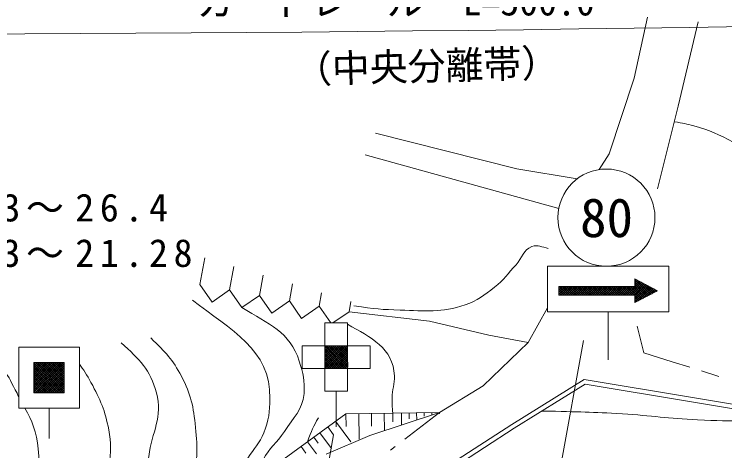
# Model space of a CAD drawing. Units: millimetres, scale not verified. Extents: x 40000 to 680000, y 20000 to 380000.
# Drawn here: x 298124 to 344978, y 309812 to 338558 of the extents above; entities that cross this region are included whole.
import ezdxf
from ezdxf.enums import TextEntityAlignment as Align

# ---------------------------------------------------------------- set-up
doc = ezdxf.new("R2010")
doc.units = ezdxf.units.MM
doc.header["$LTSCALE"] = 1000
for name, color, linetype, lineweight in [('M-BGD', 7, 'Continuous', 13), ('M-STR-HTXT', 7, 'Continuous', 13), ('M-STR-STRC', 7, 'Continuous', 13)]:
    doc.layers.add(name, color=color, linetype=linetype, lineweight=lineweight)
doc.styles.add('ＭＳ ゴシック', font='')
doc.styles.get('ＭＳ ゴシック').set_extended_font_data('MS Gothic')

msp = doc.modelspace()

# ---------------------------------------------------------------- linework, layer by layer
at = {"layer": 'M-BGD'}
for p, q in [((334033, 325774), (321274, 329301)), ((310362, 320761), (310684, 322525)), ((312330, 320402), (312612, 321949)), ((314298, 320044), (314540, 321373)), ((311167, 319598), (310362, 320761)), ((316265, 319686), (316468, 320797)), ((312330, 320402), (311167, 319598)), ((313135, 319239), (312330, 320402)), ((314298, 320044), (313135, 319239)), ((315102, 318881), (314298, 320044)), ((318233, 319328), (318396, 320221)), ((316265, 319686), (315102, 318881)), ((317070, 318523), (316265, 319686)), ((320201, 318970), (320324, 319645)), ((318233, 319328), (317070, 318523)), ((318992, 318231), (318233, 319328)), ((332024, 316944), (333291, 319215)), ((320201, 318970), (319134, 318231)), ((342676, 315310), (341514, 315673)), ((344584, 314713), (343439, 315071)), ((320000, 312247), (320011, 311403)), ((320844, 312259), (320866, 310586)), ((321680, 312270), (321691, 311434)), ((322516, 312281), (322531, 311142)), ((323086, 312289), (323094, 311719)), ((323656, 312297), (323666, 311513)), ((323884, 310578), (326168, 312330)), ((324156, 312303), (324161, 311911)), ((324656, 312310), (324662, 311838)), ((325156, 312317), (325159, 312081)), ((325655, 312323), (325658, 312164)), ((326155, 312330), (326157, 312250)), ((319315, 311759), (320313, 310397)), ((318796, 311379), (319176, 310860)), ((317873, 310703), (318162, 310309)), ((318277, 310999), (319037, 309960)), ((317470, 310408), (318047, 309619)), ((317039, 310092), (317355, 309661)), ((322932, 309847), (323249, 310091))]:
    msp.add_line(p, q, dxfattribs=at)
for points in [[(336701, 328330), (337348, 329361), (338995, 334351), (339880, 338372)], [(343225, 338046), (341909, 332506), (340547, 327066)], [(321948, 330715), (331260, 328373), (335250, 327722)], [(332024, 316944), (329425, 317424), (325502, 318339), (320201, 318970)], [(339197, 318027), (339638, 316260), (341514, 315673)], [(326168, 312330), (329047, 314091), (332024, 316944)], [(327020, 309016), (330938, 311543), (335716, 314506), (349722, 312187), (357629, 310891), (363792, 309959), (382887, 306881)], [(327183, 308764), (331098, 311290), (335778, 314192), (349673, 311891), (357583, 310595), (362905, 309790)], [(305649, 294166), (306631, 298212), (309497, 302251), (314062, 307912), (319981, 312247), (326168, 312330), (321562, 310825), (318701, 309579)]]:
    msp.add_lwpolyline(points, dxfattribs=at)
for points, knots in [([(366531, 312916), (363789, 315819), (363019, 316660), (360587, 318871), (358493, 320775), (357249, 321763), (355045, 323539), (353132, 325082), (352054, 325944), (350042, 327356), (348352, 328543), (347360, 329151), (345539, 330126), (344569, 330646), (344001, 330929), (342936, 331207), (342440, 331337), (342249, 331388), (341652, 331477)], [0, 0, 0, 0, 1, 1, 1, 2, 2, 2, 3, 3, 3, 4, 4, 4, 5, 5, 5, 6, 6, 6, 6]), ([(333341, 323132), (332924, 323217), (332657, 323406), (332259, 323256), (331679, 323038), (331632, 322520), (331212, 322065), (330669, 321478), (330435, 321067), (329796, 320587), (329089, 320057), (328698, 319701), (327862, 319417), (326273, 318878), (325257, 319031), (323581, 319076), (322384, 319108), (321932, 319147), (320528, 319350)], [0, 0, 0, 0, 1, 1, 1, 2, 2, 2, 3, 3, 3, 4, 4, 4, 5, 5, 5, 6, 6, 6, 6]), ([(310705, 303750), (310632, 304366), (310634, 304677), (310787, 305239), (311000, 306023), (311541, 306259), (311996, 306933), (312619, 307853), (312934, 308390), (313530, 309327), (313944, 309977), (314288, 310283), (314585, 310994), (314933, 311823), (314956, 312363), (314978, 313261), (315055, 316481), (312401, 317769), (309871, 319733)], [0, 0, 0, 0, 1, 1, 1, 2, 2, 2, 3, 3, 3, 4, 4, 4, 5, 5, 5, 6, 6, 6, 6]), ([(313135, 319239), (314921, 318152), (316310, 317644), (316919, 315719), (317174, 314913), (317303, 314420), (317232, 313577), (317139, 312485), (316528, 312011), (315941, 311085), (315453, 310313), (314936, 310035), (314543, 309210), (314310, 308722), (314224, 308510), (314062, 307912)], [0, 0, 0, 0, 1, 1, 1, 2, 2, 2, 3, 3, 3, 4, 4, 4, 5, 5, 5, 5]), ([(320102, 318141), (321639, 317288), (323107, 316569), (323198, 314757), (323227, 314180), (323044, 313863), (323040, 313284), (323037, 312895), (323042, 312750), (323086, 312289)], [0, 0, 0, 0, 1, 1, 1, 2, 2, 2, 3, 3, 3, 3]), ([(307131, 317238), (308138, 316263), (308561, 315831), (309151, 314715), (309788, 313510), (309938, 312708), (310083, 311353), (310236, 309919), (310211, 309074), (309903, 307665), (309593, 306249), (308949, 305609), (308483, 304237), (308084, 303066), (307783, 302399), (307717, 301163), (307686, 300585), (307683, 300250), (307730, 299762)], [0, 0, 0, 0, 1, 1, 1, 2, 2, 2, 3, 3, 3, 4, 4, 4, 5, 5, 5, 6, 6, 6, 6]), ([(298427, 313374), (298349, 313519), (298269, 313670), (298189, 313829), (297579, 315027), (297307, 315459), (296413, 316779)], [0, 0, 0, 0, 1, 1, 1, 2, 2, 2, 2]), ([(306471, 297552), (306258, 298233), (306150, 298689), (306025, 299517), (305841, 300723), (305846, 301419), (305906, 302637), (306037, 305325), (306623, 306776), (306991, 309442), (307217, 311074), (307933, 312037), (307507, 313629), (307100, 315147), (306372, 315837), (305185, 316915)], [0, 0, 0, 0, 1, 1, 1, 2, 2, 2, 3, 3, 3, 4, 4, 4, 5, 5, 5, 5]), ([(302427, 315515), (302680, 315177), (302917, 314802), (303185, 314309), (303805, 313165), (304119, 312469), (304356, 311189), (304675, 309470), (304228, 308464), (304203, 306716), (304182, 305238), (304224, 304410), (304205, 302932), (304183, 301183), (303875, 300198), (304052, 298458), (304145, 297554), (304321, 297064), (304552, 296185), (304804, 295225), (304919, 294900), (305311, 293759)], [0, 0, 0, 0, 1, 1, 1, 2, 2, 2, 3, 3, 3, 4, 4, 4, 5, 5, 5, 6, 6, 6, 7, 7, 7, 7]), ([(298339, 291081), (297943, 291891), (297833, 292228), (297646, 293004), (297333, 294301), (297532, 295089), (297635, 296419), (297842, 299096), (298176, 300573), (298582, 303227), (298984, 305855), (299938, 307290), (299711, 309939), (299615, 311063), (299278, 311797), (298834, 312624)], [0, 0, 0, 0, 1, 1, 1, 2, 2, 2, 3, 3, 3, 4, 4, 4, 5, 5, 5, 5]), ([(332937, 312430), (335485, 312375), (336168, 312363), (338235, 312242), (340169, 312127), (341244, 311935), (343179, 311847), (345713, 311731), (346593, 311785), (349673, 311891)], [0, 0, 0, 0, 1, 1, 1, 2, 2, 2, 3, 3, 3, 3])]:
    msp.add_open_spline(points, degree=3, knots=knots, dxfattribs=at)
for points in [[(320102, 315231), (320120, 315400), (320119, 315558), (320102, 315709)], [(317470, 310408), (317729, 311143), (317835, 311403), (318178, 311985)]]:
    msp.add_open_spline(points, degree=3, dxfattribs=at)
at = {"layer": 'M-STR-HTXT'}
msp.add_arc((282060, 4268344), 3931117, 267.20912, 274.025, dxfattribs=at)
at = {"layer": 'M-STR-STRC'}
for p, q in [((333291, 321968), (341291, 321968)), ((333291, 318968), (333291, 321968)), ((341291, 321968), (341291, 318968)), ((339045, 321125), (339045, 320625)), ((339045, 321125), (340545, 320346)), ((339045, 321007), (339123, 321085)), ((340015, 320069), (339045, 321039)), ((339045, 320866), (339216, 321037)), ((339045, 320724), (339309, 320988)), ((340108, 320118), (339160, 321066)), ((334045, 320625), (339045, 320625)), ((334045, 320625), (334045, 320067)), ((334045, 320532), (334138, 320625)), ((334045, 320391), (334279, 320625)), ((334045, 320250), (334421, 320625)), ((334045, 320108), (334562, 320625)), ((334502, 320067), (334045, 320524)), ((334643, 320067), (334085, 320625)), ((334145, 320067), (334704, 320625)), ((334785, 320067), (334226, 320625)), ((334286, 320067), (334845, 320625)), ((334926, 320067), (334367, 320625)), ((334428, 320067), (334986, 320625)), ((335068, 320067), (334509, 320625)), ((334569, 320067), (335128, 320625)), ((335209, 320067), (334650, 320625)), ((334710, 320067), (335269, 320625)), ((335351, 320067), (334792, 320625)), ((334852, 320067), (335411, 320625)), ((335492, 320067), (334933, 320625)), ((334993, 320067), (335552, 320625)), ((335633, 320067), (335075, 320625)), ((335135, 320067), (335694, 320625)), ((335775, 320067), (335216, 320625)), ((335276, 320067), (335835, 320625)), ((335916, 320067), (335357, 320625)), ((335418, 320067), (335976, 320625)), ((336058, 320067), (335499, 320625)), ((335559, 320067), (336118, 320625)), ((336199, 320067), (335640, 320625)), ((335700, 320067), (336259, 320625)), ((336341, 320067), (335782, 320625)), ((335842, 320067), (336401, 320625)), ((336482, 320067), (335923, 320625)), ((335983, 320067), (336542, 320625)), ((336623, 320067), (336065, 320625)), ((336125, 320067), (336683, 320625)), ((336765, 320067), (336206, 320625)), ((336266, 320067), (336825, 320625)), ((336906, 320067), (336347, 320625)), ((336407, 320067), (336966, 320625)), ((337048, 320067), (336489, 320625)), ((336549, 320067), (337108, 320625)), ((337189, 320067), (336630, 320625)), ((336690, 320067), (337249, 320625)), ((337330, 320067), (336772, 320625)), ((336832, 320067), (337391, 320625)), ((337472, 320067), (336913, 320625)), ((336973, 320067), (337532, 320625)), ((337613, 320067), (337054, 320625)), ((337115, 320067), (337673, 320625)), ((337755, 320067), (337196, 320625)), ((337256, 320067), (337815, 320625)), ((337896, 320067), (337337, 320625)), ((337397, 320067), (337956, 320625)), ((338038, 320067), (337479, 320625)), ((337539, 320067), (338098, 320625)), ((338179, 320067), (337620, 320625)), ((337680, 320067), (338239, 320625)), ((338320, 320067), (337762, 320625)), ((337822, 320067), (338381, 320625)), ((338462, 320067), (337903, 320625)), ((337963, 320067), (338522, 320625)), ((338603, 320067), (338044, 320625)), ((338105, 320067), (338663, 320625)), ((338745, 320067), (338186, 320625)), ((338246, 320067), (338805, 320625)), ((338886, 320067), (338327, 320625)), ((338387, 320067), (338946, 320625)), ((339028, 320067), (338469, 320625)), ((338529, 320067), (339402, 320940)), ((339458, 319778), (338610, 320625)), ((338670, 320067), (339495, 320891)), ((339551, 319826), (338752, 320625)), ((338812, 320067), (339588, 320843)), ((339644, 319875), (338893, 320625)), ((338953, 320067), (339681, 320795)), ((339736, 319923), (339034, 320625)), ((339922, 320020), (339045, 320898)), ((339829, 319972), (339045, 320756)), ((339054, 320026), (339774, 320746)), ((339054, 319885), (339867, 320698)), ((339054, 319743), (339960, 320650)), ((339054, 319602), (340054, 320601)), ((339276, 319683), (340147, 320553)), ((340201, 320166), (339454, 320913)), ((339573, 319838), (340240, 320505)), ((340294, 320215), (339749, 320760)), ((340387, 320263), (340043, 320607)), ((334361, 320067), (334045, 320382)), ((334219, 320067), (334045, 320241)), ((334078, 320067), (334045, 320099)), ((334045, 320067), (339054, 320067)), ((340545, 320346), (339054, 319567)), ((339054, 320067), (339054, 319567)), ((339365, 319729), (339054, 320040)), ((339869, 319993), (340333, 320456)), ((340165, 320148), (340426, 320408)), ((340479, 320312), (340337, 320454)), ((340462, 320303), (340519, 320360)), ((339272, 319681), (339054, 319899)), ((339179, 319632), (339054, 319757)), ((339086, 319583), (339054, 319616)), ((341291, 318968), (333291, 318968)), ((337291, 318968), (337291, 315809)), ((318602, 318231), (320102, 318231)), ((318602, 316731), (318602, 318231)), ((320102, 318231), (320102, 316731)), ((335663, 317081), (329574, 283837)), ((298427, 316624), (302427, 316624)), ((298427, 312624), (298427, 316624)), ((302427, 316624), (302427, 312624)), ((317102, 315231), (317102, 316731)), ((317102, 316731), (318602, 316731)), ((318602, 316731), (320102, 316731)), ((318602, 315231), (318602, 316731)), ((318602, 316655), (318678, 316731)), ((318602, 316514), (318819, 316731)), ((318602, 316373), (318961, 316731)), ((318602, 316231), (319102, 316731)), ((318602, 316090), (319243, 316731)), ((318602, 315948), (319385, 316731)), ((318602, 315807), (319526, 316731)), ((318602, 315666), (319668, 316731)), ((318602, 315524), (319809, 316731)), ((318602, 315383), (319950, 316731)), ((318602, 315241), (320092, 316731)), ((320038, 315231), (318602, 316668)), ((319897, 315231), (318602, 316526)), ((319755, 315231), (318602, 316385)), ((320102, 315309), (318680, 316731)), ((318733, 315231), (320102, 316600)), ((320102, 315451), (318821, 316731)), ((318875, 315231), (320102, 316458)), ((320102, 315592), (318962, 316731)), ((319016, 315231), (320102, 316317)), ((320102, 315733), (319104, 316731)), ((320102, 315875), (319245, 316731)), ((320102, 316016), (319387, 316731)), ((320102, 316158), (319528, 316731)), ((320102, 316299), (319670, 316731)), ((320102, 316440), (319811, 316731)), ((320102, 316582), (319952, 316731)), ((320102, 316723), (320094, 316731)), ((320102, 316731), (321602, 316731)), ((320102, 316731), (320102, 315231)), ((321602, 316731), (321602, 315231)), ((319614, 315231), (318602, 316243)), ((319472, 315231), (318602, 316102)), ((319331, 315231), (318602, 315961)), ((319190, 315231), (318602, 315819)), ((319158, 315231), (320102, 316176)), ((319299, 315231), (320102, 316034)), ((319440, 315231), (320102, 315893)), ((299427, 315624), (301427, 315624)), ((299427, 315624), (299427, 313624)), ((299427, 315531), (299519, 315624)), ((299427, 315390), (299661, 315624)), ((299427, 315248), (299802, 315624)), ((299427, 315107), (299943, 315624)), ((299427, 314966), (300085, 315624)), ((299427, 314824), (300226, 315624)), ((299427, 314683), (300368, 315624)), ((299427, 314541), (300509, 315624)), ((299427, 314400), (300651, 315624)), ((299427, 314258), (300792, 315624)), ((299427, 314117), (300933, 315624)), ((299427, 313976), (301075, 315624)), ((299427, 313834), (301216, 315624)), ((299427, 313693), (301358, 315624)), ((301379, 313624), (299427, 315576)), ((301238, 313624), (299427, 315435)), ((299499, 313624), (301427, 315551)), ((301427, 313717), (299521, 315624)), ((299640, 313624), (301427, 315410)), ((301427, 313859), (299662, 315624)), ((301427, 314000), (299803, 315624)), ((301427, 314142), (299945, 315624)), ((301427, 314283), (300086, 315624)), ((301427, 314424), (300228, 315624)), ((301427, 314566), (300369, 315624)), ((301427, 314707), (300511, 315624)), ((301427, 314849), (300652, 315624)), ((301427, 314990), (300793, 315624)), ((301427, 315132), (300935, 315624)), ((301427, 315273), (301076, 315624)), ((301427, 315414), (301218, 315624)), ((301427, 315556), (301359, 315624)), ((301427, 315624), (301427, 313624)), ((319048, 315231), (318602, 315678)), ((318907, 315231), (318602, 315536)), ((318765, 315231), (318602, 315395)), ((319582, 315231), (320102, 315751)), ((319723, 315231), (320102, 315610)), ((319865, 315231), (320102, 315468)), ((301096, 313624), (299427, 315293)), ((300955, 313624), (299427, 315152)), ((300813, 313624), (299427, 315010)), ((300672, 313624), (299427, 314869)), ((299782, 313624), (301427, 315269)), ((299923, 313624), (301427, 315127)), ((300065, 313624), (301427, 314986)), ((318602, 315231), (317102, 315231)), ((318624, 315231), (318602, 315253)), ((318602, 313731), (318602, 315231)), ((320102, 315231), (318602, 315231)), ((320006, 315231), (320102, 315327)), ((321602, 315231), (320102, 315231)), ((320102, 315231), (320102, 313731)), ((300531, 313624), (299427, 314727)), ((300389, 313624), (299427, 314586)), ((300248, 313624), (299427, 314445)), ((300206, 313624), (301427, 314844)), ((300348, 313624), (301427, 314703)), ((300489, 313624), (301427, 314561)), ((300630, 313624), (301427, 314420)), ((300106, 313624), (299427, 314303)), ((299965, 313624), (299427, 314162)), ((299824, 313624), (299427, 314020)), ((300772, 313624), (301427, 314279)), ((300913, 313624), (301427, 314137)), ((301055, 313624), (301427, 313996)), ((299682, 313624), (299427, 313879)), ((299541, 313624), (299427, 313737)), ((301427, 313624), (299427, 313624)), ((301196, 313624), (301427, 313854)), ((301338, 313624), (301427, 313713)), ((320102, 313731), (318602, 313731)), ((319359, 313731), (319359, 311382)), ((302427, 312624), (298427, 312624)), ((300427, 312624), (300427, 310624)), ((319176, 310860), (314633, 284460))]:
    msp.add_line(p, q, dxfattribs=at)
msp.add_circle((337175, 325165), 3200, dxfattribs=at)

# ---------------------------------------------------------------- texts
at = {"layer": 'M-STR-HTXT', "style": 'ＭＳ ゴシック'}
msp.add_text('ガードレール\u3000L=500.0', height=1833, dxfattribs=at).set_placement((323297, 337926), align=Align.BOTTOM_CENTER)
msp.add_text('（中央分離帯）', height=1833, rotation=1.479, dxfattribs=at).set_placement((316608, 333458), align=Align.BOTTOM_LEFT)
at = {"layer": 'M-STR-HTXT', "char_height": 1833, "attachment_point": 7, "style": 'ＭＳ ゴシック'}
for s, insert in [('\\T1.3;全\u3000幅\u3000\u3000W1=27.23～26.4', (269681, 324713)), ('\\T1.3;車\u3000道\u3000\u3000W2=22.03～21.28', (269681, 321713))]:
    msp.add_mtext(s, dxfattribs=dict(at, insert=insert))
at = {"layer": 'M-STR-STRC', "style": 'ＭＳ ゴシック'}
msp.add_text('80', height=2566, dxfattribs=at).set_placement((337181, 325165), align=Align.MIDDLE_CENTER)

doc.saveas('drawing.dxf')
